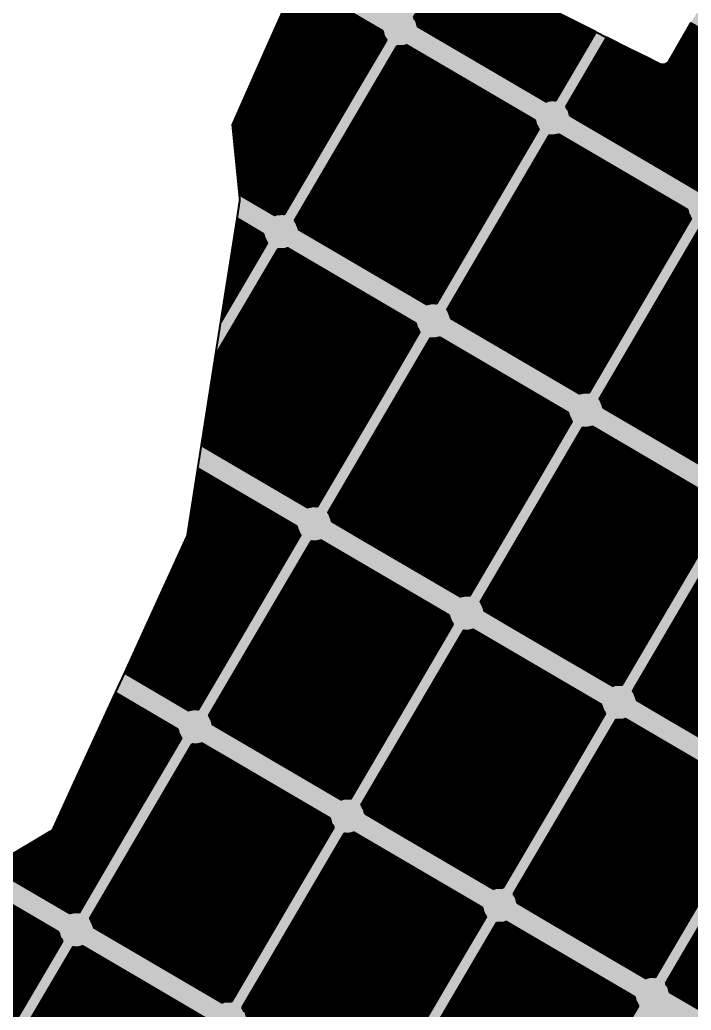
# Model space of a CAD drawing. Header units: metres. Extents: x 729569 to 733474, y 1423763 to 1426173.
# Drawn here: x 730246 to 730702, y 1425051 to 1425724 of the extents above; entities that cross this region are included whole.
import ezdxf

# ---------------------------------------------------------------- set-up
doc = ezdxf.new("R2010")
doc.units = ezdxf.units.M
for name, color, linetype in [('BOUNDARY', 7, 'Continuous'), ('GREEN_AREA', 7, 'Continuous'), ('PARCEL_BORDER', 7, 'Continuous'), ('PARCEL_L', 7, 'Continuous'), ('PARCEL_M', 7, 'Continuous')]:
    doc.layers.add(name, color=color, linetype=linetype)

msp = doc.modelspace()

# ---------------------------------------------------------------- hatches: boundary and pattern name
at = {"layer": 'BOUNDARY', "true_color": 0xdcdcdc}
h = msp.add_hatch(dxfattribs=at)
h.set_pattern_fill('SOLID')
h.paths.add_polyline_path([(731147.16, 1424721.86), (731256.16, 1424608.75), (731244.45, 1424320.13), (731216.28, 1423762.84), (731085.59, 1423834.2), (731085.45, 1423834.27), (731029.37, 1423862.74), (731029.22, 1423862.81), (730813.25, 1423963.61), (730747.11, 1423994.49), (730747.07, 1423994.51), (730733.5, 1424000.7), (730660.17, 1424039.15), (730617.42, 1424061.56), (730529.44, 1424109.24), (730310.18, 1424230.03), (730192.73, 1424303.57), (730172.54, 1424316.68), (730172.45, 1424316.74), (729875.07, 1424500.8), (729806.43, 1424543.45), (729687.49, 1424617.38), (729569.32, 1424690.82), (729612.42, 1424741.31), (729675.47, 1424785.2), (729675.56, 1424785.27), (729762.88, 1424849.07), (729816.98, 1424888.6), (729996.73, 1425019.9), (730119.82, 1425084.44), (730120.07, 1425084.58), (730266.65, 1425172.21), (730267.07, 1425172.49), (730267.45, 1425172.81), (730267.81, 1425173.17), (730268.12, 1425173.56), (730268.4, 1425173.98), (730268.63, 1425174.42), (730359.38, 1425372.62), (730359.55, 1425373.05), (730359.68, 1425373.49), (730359.77, 1425373.93), (730395.3, 1425601.1), (730395.35, 1425601.52), (730395.36, 1425601.94), (730395.34, 1425602.37), (730390.26, 1425652.75), (730458.22, 1425806.03), (730647.82, 1425710.72), (730656.83, 1425706.19), (730670.25, 1425699.44), (730680.5, 1425694.29), (730680.96, 1425694.09), (730681.44, 1425693.93), (730681.93, 1425693.82), (730682.43, 1425693.77), (730682.94, 1425693.76), (730683.44, 1425693.81), (730683.94, 1425693.9), (730684.42, 1425694.05), (730684.89, 1425694.24), (730685.33, 1425694.48), (730685.75, 1425694.77), (730686.14, 1425695.09), (730686.49, 1425695.45), (730686.81, 1425695.85), (730687.08, 1425696.27), (730728.18, 1425768.01), (730728.19, 1425768.02), (730769.13, 1425840.14), (730805.64, 1425904.46), (731213.98, 1425663.18), (731130.61, 1425526.56), (731130.37, 1425526.13), (731130.18, 1425525.67), (731130.04, 1425525.2), (731129.94, 1425524.72), (731129.89, 1425524.23), (731129.88, 1425523.74), (731129.93, 1425523.25), (731130.02, 1425522.76), (731130.16, 1425522.29), (731130.35, 1425521.83), (731130.58, 1425521.4), (731130.85, 1425520.99), (731131.17, 1425520.61), (731131.51, 1425520.26), (731131.9, 1425519.94), (731132.31, 1425519.67), (731180.61, 1425490.69), (731133.33, 1425350.71), (731133.22, 1425350.34), (731133.14, 1425349.98), (731105.49, 1425193.29), (731092.66, 1425120.94), (731092.59, 1425120.23), (731084.29, 1424870.04), (731084.29, 1424869.91), (731083.66, 1424789.99), (731083.68, 1424789.51), (731083.74, 1424789.03), (731083.86, 1424788.56), (731084.01, 1424788.11), (731084.21, 1424787.67), (731084.46, 1424787.25), (731084.74, 1424786.85), (731085.05, 1424786.49), (731147.16, 1424721.86), (731147.16, 1424721.86)])
at = {"layer": 'GREEN_AREA', "true_color": 0x96c896}
h = msp.add_hatch(dxfattribs=at)
h.set_pattern_fill('SOLID')
h.paths.add_polyline_path([(730516.14, 1425719.95), (730516.13, 1425720.09), (730515.89, 1425721.24), (730515.53, 1425722.37), (730515.07, 1425723.45), (730514.51, 1425724.48), (730513.84, 1425725.46), (730513.61, 1425725.73), (730537.36, 1425766.25), (730562.76, 1425753.48), (730536.2, 1425708.19), (730516.14, 1425719.95)])
h = msp.add_hatch(dxfattribs=at)
h.set_pattern_fill('SOLID')
h.paths.add_polyline_path([(730433.76, 1425750.87), (730492.41, 1425716.48), (730492.42, 1425716.34), (730492.66, 1425715.19), (730493.01, 1425714.06), (730493.48, 1425712.98), (730494.04, 1425711.95), (730494.7, 1425710.97), (730494.94, 1425710.7), (730472.14, 1425671.82), (730413.86, 1425705.99), (730433.76, 1425750.87)])
h = msp.add_hatch(dxfattribs=at)
h.set_pattern_fill('SOLID')
h.paths.add_polyline_path([(730656.83, 1425706.19), (730670.19, 1425699.47), (730639.72, 1425647.49), (730619.66, 1425659.25), (730619.64, 1425659.39), (730619.4, 1425660.55), (730619.05, 1425661.67), (730618.59, 1425662.75), (730618.02, 1425663.79), (730617.36, 1425664.76), (730617.13, 1425665.04), (730644.8, 1425712.24), (730647.82, 1425710.72), (730656.83, 1425706.19)])
h = msp.add_hatch(dxfattribs=at)
h.set_pattern_fill('SOLID')
h.paths.add_polyline_path([(730507.3, 1425706.6), (730508.42, 1425706.96), (730508.55, 1425707.01), (730595.92, 1425655.78), (730595.94, 1425655.64), (730596.18, 1425654.49), (730596.53, 1425653.37), (730596.99, 1425652.28), (730597.56, 1425651.25), (730598.22, 1425650.28), (730598.45, 1425650), (730575.66, 1425611.12), (730503.94, 1425653.17), (730455.27, 1425570.17), (730435.21, 1425581.93), (730435.2, 1425582.07), (730434.96, 1425583.22), (730434.6, 1425584.34), (730434.14, 1425585.43), (730433.58, 1425586.46), (730432.91, 1425587.43), (730432.68, 1425587.71), (730502.27, 1425706.4), (730502.63, 1425706.33), (730503.8, 1425706.22), (730504.98, 1425706.24), (730506.15, 1425706.36), (730507.3, 1425706.6)])
h = msp.add_hatch(dxfattribs=at)
h.set_pattern_fill('SOLID')
h.paths.add_polyline_path([(730610.82, 1425645.91), (730611.94, 1425646.26), (730612.07, 1425646.31), (730699.44, 1425595.09), (730699.46, 1425594.95), (730699.7, 1425593.79), (730700.05, 1425592.67), (730700.51, 1425591.59), (730701.08, 1425590.55), (730701.74, 1425589.58), (730701.97, 1425589.3), (730679.18, 1425550.43), (730607.46, 1425592.48), (730558.79, 1425509.47), (730538.73, 1425521.23), (730538.71, 1425521.37), (730538.47, 1425522.52), (730538.12, 1425523.65), (730537.66, 1425524.73), (730537.09, 1425525.76), (730536.43, 1425526.74), (730536.2, 1425527.01), (730605.79, 1425645.7), (730606.14, 1425645.63), (730607.32, 1425645.53), (730608.5, 1425645.54), (730609.67, 1425645.67), (730610.82, 1425645.91)])
h = msp.add_hatch(dxfattribs=at)
h.set_pattern_fill('SOLID')
h.paths.add_polyline_path([(730411.48, 1425578.46), (730411.49, 1425578.32), (730411.73, 1425577.16), (730412.08, 1425576.04), (730412.55, 1425574.96), (730413.11, 1425573.92), (730413.77, 1425572.95), (730414.01, 1425572.67), (730382.43, 1425518.82), (730393.42, 1425589.04), (730411.48, 1425578.46)])
h = msp.add_hatch(dxfattribs=at)
h.set_pattern_fill('SOLID')
h.paths.add_polyline_path([(730714.34, 1425585.21), (730715.46, 1425585.56), (730715.59, 1425585.62), (730802.96, 1425534.39), (730802.97, 1425534.25), (730803.21, 1425533.1), (730803.57, 1425531.97), (730804.03, 1425530.89), (730804.59, 1425529.86), (730805.26, 1425528.88), (730805.49, 1425528.6), (730782.7, 1425489.73), (730710.98, 1425531.78), (730662.3, 1425448.77), (730642.25, 1425460.53), (730642.23, 1425460.67), (730641.99, 1425461.83), (730641.64, 1425462.95), (730641.18, 1425464.03), (730640.61, 1425465.07), (730639.95, 1425466.04), (730639.71, 1425466.32), (730709.3, 1425585), (730709.66, 1425584.93), (730710.84, 1425584.83), (730712.01, 1425584.84), (730713.18, 1425584.97), (730714.34, 1425585.21)])
h = msp.add_hatch(dxfattribs=at)
h.set_pattern_fill('SOLID')
h.paths.add_polyline_path([(730421.34, 1425568.37), (730421.7, 1425568.31), (730422.87, 1425568.2), (730424.05, 1425568.21), (730425.22, 1425568.34), (730426.37, 1425568.58), (730427.5, 1425568.93), (730427.62, 1425568.99), (730514.99, 1425517.76), (730515.01, 1425517.62), (730515.25, 1425516.47), (730515.6, 1425515.34), (730516.06, 1425514.26), (730516.63, 1425513.23), (730517.29, 1425512.25), (730517.53, 1425511.97), (730494.73, 1425473.1), (730423.01, 1425515.15), (730374.34, 1425432.14), (730369.34, 1425435.08), (730378.85, 1425495.91), (730421.34, 1425568.37)])
h = msp.add_hatch(dxfattribs=at)
h.set_pattern_fill('SOLID')
h.paths.add_polyline_path([(730529.89, 1425507.88), (730531.01, 1425508.24), (730531.14, 1425508.29), (730618.51, 1425457.06), (730618.53, 1425456.92), (730618.77, 1425455.77), (730619.12, 1425454.65), (730619.58, 1425453.56), (730620.15, 1425452.53), (730620.81, 1425451.56), (730621.04, 1425451.28), (730598.25, 1425412.4), (730526.53, 1425454.45), (730477.86, 1425371.45), (730457.8, 1425383.21), (730457.78, 1425383.35), (730457.54, 1425384.5), (730457.19, 1425385.62), (730456.73, 1425386.71), (730456.16, 1425387.74), (730455.5, 1425388.71), (730455.27, 1425388.99), (730524.86, 1425507.68), (730525.22, 1425507.61), (730526.39, 1425507.5), (730527.57, 1425507.52), (730528.74, 1425507.64), (730529.89, 1425507.88)])
h = msp.add_hatch(dxfattribs=at)
h.set_pattern_fill('SOLID')
h.paths.add_polyline_path([(730633.41, 1425447.19), (730634.53, 1425447.54), (730634.66, 1425447.59), (730722.03, 1425396.36), (730722.04, 1425396.23), (730722.28, 1425395.07), (730722.64, 1425393.95), (730723.1, 1425392.87), (730723.66, 1425391.83), (730724.33, 1425390.86), (730724.56, 1425390.58), (730701.77, 1425351.7), (730630.05, 1425393.76), (730581.38, 1425310.75), (730561.32, 1425322.51), (730561.3, 1425322.65), (730561.06, 1425323.8), (730560.71, 1425324.93), (730560.25, 1425326.01), (730559.68, 1425327.04), (730559.02, 1425328.02), (730558.79, 1425328.29), (730628.38, 1425446.98), (730628.73, 1425446.91), (730629.91, 1425446.81), (730631.08, 1425446.82), (730632.25, 1425446.94), (730633.41, 1425447.19)])
h = msp.add_hatch(dxfattribs=at)
h.set_pattern_fill('SOLID')
h.paths.add_polyline_path([(730359.55, 1425373.05), (730359.68, 1425373.49), (730359.77, 1425373.93), (730366.84, 1425419.15), (730385.02, 1425408.49), (730350.85, 1425350.23), (730342.97, 1425336.79), (730359.38, 1425372.62), (730359.55, 1425373.05)])
h = msp.add_hatch(dxfattribs=at)
h.set_pattern_fill('SOLID')
h.paths.add_polyline_path([(730736.92, 1425386.49), (730738.05, 1425386.84), (730738.18, 1425386.9), (730825.55, 1425335.67), (730825.56, 1425335.53), (730825.8, 1425334.38), (730826.15, 1425333.25), (730826.62, 1425332.17), (730827.18, 1425331.14), (730827.84, 1425330.16), (730828.08, 1425329.88), (730805.28, 1425291.01), (730733.56, 1425333.06), (730684.89, 1425250.05), (730664.83, 1425261.81), (730664.82, 1425261.95), (730664.58, 1425263.1), (730664.23, 1425264.23), (730663.76, 1425265.31), (730663.2, 1425266.35), (730662.54, 1425267.32), (730662.3, 1425267.6), (730731.89, 1425386.28), (730732.25, 1425386.21), (730733.42, 1425386.11), (730734.6, 1425386.12), (730735.77, 1425386.25), (730736.92, 1425386.49)])
h = msp.add_hatch(dxfattribs=at)
h.set_pattern_fill('SOLID')
h.paths.add_polyline_path([(730448.96, 1425369.86), (730450.08, 1425370.21), (730450.21, 1425370.27), (730537.58, 1425319.04), (730537.6, 1425318.9), (730537.84, 1425317.75), (730538.19, 1425316.62), (730538.65, 1425315.54), (730539.22, 1425314.51), (730539.88, 1425313.53), (730540.11, 1425313.25), (730517.32, 1425274.38), (730445.6, 1425316.43), (730396.93, 1425233.42), (730376.87, 1425245.18), (730376.85, 1425245.32), (730376.61, 1425246.48), (730376.26, 1425247.6), (730375.8, 1425248.68), (730375.24, 1425249.72), (730374.57, 1425250.69), (730374.34, 1425250.97), (730443.93, 1425369.65), (730444.29, 1425369.58), (730445.46, 1425369.48), (730446.64, 1425369.49), (730447.81, 1425369.62), (730448.96, 1425369.86)])
h = msp.add_hatch(dxfattribs=at)
h.set_pattern_fill('SOLID')
h.paths.add_polyline_path([(730552.48, 1425309.16), (730553.6, 1425309.52), (730553.73, 1425309.57), (730641.1, 1425258.34), (730641.11, 1425258.2), (730641.36, 1425257.05), (730641.71, 1425255.93), (730642.17, 1425254.84), (730642.73, 1425253.81), (730643.4, 1425252.84), (730643.63, 1425252.56), (730620.84, 1425213.68), (730549.12, 1425255.73), (730500.45, 1425172.73), (730480.39, 1425184.49), (730480.37, 1425184.63), (730480.13, 1425185.78), (730479.78, 1425186.9), (730479.32, 1425187.99), (730478.75, 1425189.02), (730478.09, 1425189.99), (730477.86, 1425190.27), (730547.45, 1425308.96), (730547.8, 1425308.89), (730548.98, 1425308.78), (730550.15, 1425308.79), (730551.32, 1425308.92), (730552.48, 1425309.16)])
h = msp.add_hatch(dxfattribs=at)
h.set_pattern_fill('SOLID')
h.paths.add_polyline_path([(730655.99, 1425248.47), (730657.12, 1425248.82), (730657.25, 1425248.87), (730744.62, 1425197.64), (730744.63, 1425197.5), (730744.87, 1425196.35), (730745.23, 1425195.23), (730745.69, 1425194.14), (730746.25, 1425193.11), (730746.92, 1425192.14), (730747.15, 1425191.86), (730724.35, 1425152.98), (730652.63, 1425195.04), (730603.96, 1425112.03), (730583.9, 1425123.79), (730583.89, 1425123.93), (730583.65, 1425125.08), (730583.3, 1425126.21), (730582.84, 1425127.29), (730582.27, 1425128.32), (730581.61, 1425129.29), (730581.37, 1425129.57), (730650.96, 1425248.26), (730651.32, 1425248.19), (730652.49, 1425248.09), (730653.67, 1425248.1), (730654.84, 1425248.22), (730655.99, 1425248.47)])
h = msp.add_hatch(dxfattribs=at)
h.set_pattern_fill('SOLID')
h.paths.add_polyline_path([(730295.94, 1425107.16), (730295.93, 1425107.3), (730295.68, 1425108.45), (730295.33, 1425109.58), (730294.87, 1425110.66), (730294.31, 1425111.69), (730293.64, 1425112.67), (730293.41, 1425112.94), (730363, 1425231.63), (730363.36, 1425231.56), (730364.53, 1425231.46), (730365.71, 1425231.47), (730366.88, 1425231.6), (730368.03, 1425231.84), (730369.15, 1425232.19), (730369.28, 1425232.24), (730456.65, 1425181.02), (730456.67, 1425180.88), (730456.91, 1425179.72), (730457.26, 1425178.6), (730457.72, 1425177.52), (730458.29, 1425176.48), (730458.95, 1425175.51), (730459.18, 1425175.23), (730436.39, 1425136.36), (730364.67, 1425178.41), (730316, 1425095.4), (730295.94, 1425107.16)])
h = msp.add_hatch(dxfattribs=at)
h.set_pattern_fill('SOLID')
h.paths.add_polyline_path([(730759.51, 1425187.77), (730760.64, 1425188.12), (730760.76, 1425188.18), (730848.13, 1425136.95), (730848.15, 1425136.81), (730848.39, 1425135.65), (730848.74, 1425134.53), (730849.2, 1425133.45), (730849.77, 1425132.41), (730850.43, 1425131.44), (730850.67, 1425131.16), (730827.87, 1425092.29), (730756.15, 1425134.34), (730707.48, 1425051.33), (730687.42, 1425063.09), (730687.41, 1425063.23), (730687.17, 1425064.38), (730686.81, 1425065.51), (730686.35, 1425066.59), (730685.79, 1425067.62), (730685.12, 1425068.6), (730684.89, 1425068.88), (730754.48, 1425187.56), (730754.84, 1425187.49), (730756.01, 1425187.39), (730757.19, 1425187.4), (730758.36, 1425187.53), (730759.51, 1425187.77)])
h = msp.add_hatch(dxfattribs=at)
h.set_pattern_fill('SOLID')
h.paths.add_polyline_path([(730468.05, 1425170.76), (730469.22, 1425170.77), (730470.39, 1425170.9), (730471.55, 1425171.14), (730472.67, 1425171.49), (730472.8, 1425171.55), (730560.17, 1425120.32), (730560.18, 1425120.18), (730560.43, 1425119.03), (730560.78, 1425117.9), (730561.24, 1425116.82), (730561.8, 1425115.79), (730562.47, 1425114.81), (730562.7, 1425114.53), (730539.91, 1425075.66), (730468.19, 1425117.71), (730419.52, 1425034.7), (730399.46, 1425046.46), (730399.44, 1425046.6), (730399.2, 1425047.76), (730398.85, 1425048.88), (730398.39, 1425049.96), (730397.82, 1425051), (730397.16, 1425051.97), (730396.93, 1425052.25), (730466.52, 1425170.93), (730466.87, 1425170.86), (730468.05, 1425170.76)])
h = msp.add_hatch(dxfattribs=at)
h.set_pattern_fill('SOLID')
h.paths.add_polyline_path([(730571.56, 1425110.06), (730572.74, 1425110.07), (730573.91, 1425110.2), (730575.07, 1425110.44), (730576.19, 1425110.79), (730576.32, 1425110.85), (730663.69, 1425059.62), (730663.7, 1425059.48), (730663.94, 1425058.33), (730664.3, 1425057.21), (730664.76, 1425056.12), (730665.32, 1425055.09), (730665.99, 1425054.12), (730666.22, 1425053.84), (730643.42, 1425014.96), (730571.71, 1425057.01), (730523.03, 1424974.01), (730502.98, 1424985.77), (730502.96, 1424985.91), (730502.72, 1424987.06), (730502.37, 1424988.18), (730501.91, 1424989.27), (730501.34, 1424990.3), (730500.68, 1424991.27), (730500.44, 1424991.55), (730570.03, 1425110.23), (730570.39, 1425110.17), (730571.56, 1425110.06)])
at = {"layer": 'PARCEL_L', "true_color": 0xffffc8}
h = msp.add_hatch(dxfattribs=at)
h.set_pattern_fill('SOLID')
h.paths.add_polyline_path([(730562.76, 1425753.48), (730637.19, 1425716.06), (730609.79, 1425669.34), (730609.44, 1425669.4), (730608.26, 1425669.51), (730607.09, 1425669.5), (730605.92, 1425669.37), (730604.76, 1425669.13), (730603.64, 1425668.78), (730603.51, 1425668.72), (730536.2, 1425708.19), (730562.76, 1425753.48)])
h = msp.add_hatch(dxfattribs=at)
h.set_pattern_fill('SOLID')
h.paths.add_polyline_path([(730760.11, 1425688.45), (730713.31, 1425608.64), (730712.95, 1425608.71), (730711.78, 1425608.81), (730710.6, 1425608.8), (730709.43, 1425608.67), (730708.28, 1425608.43), (730707.16, 1425608.08), (730707.03, 1425608.02), (730639.72, 1425647.49), (730670.19, 1425699.47), (730670.25, 1425699.44), (730680.5, 1425694.29), (730680.96, 1425694.09), (730681.44, 1425693.93), (730681.93, 1425693.82), (730682.43, 1425693.77), (730682.94, 1425693.76), (730683.44, 1425693.81), (730683.94, 1425693.9), (730684.42, 1425694.05), (730684.89, 1425694.24), (730685.33, 1425694.48), (730685.75, 1425694.77), (730686.14, 1425695.09), (730686.49, 1425695.45), (730686.81, 1425695.85), (730687.08, 1425696.27), (730702.09, 1425722.47), (730760.11, 1425688.45)])
h = msp.add_hatch(dxfattribs=at)
h.set_pattern_fill('SOLID')
h.paths.add_polyline_path([(730472.14, 1425671.82), (730425.35, 1425592.01), (730424.99, 1425592.08), (730423.82, 1425592.18), (730422.64, 1425592.17), (730421.47, 1425592.04), (730420.32, 1425591.8), (730419.19, 1425591.45), (730419.06, 1425591.4), (730395.02, 1425605.49), (730390.26, 1425652.75), (730413.86, 1425705.99), (730472.14, 1425671.82)])
h = msp.add_hatch(dxfattribs=at)
h.set_pattern_fill('SOLID')
h.paths.add_polyline_path([(730503.94, 1425653.17), (730575.66, 1425611.12), (730528.86, 1425531.31), (730528.51, 1425531.38), (730527.33, 1425531.49), (730526.16, 1425531.47), (730524.99, 1425531.35), (730523.83, 1425531.11), (730522.71, 1425530.75), (730522.58, 1425530.7), (730455.27, 1425570.17), (730503.94, 1425653.17)])
h = msp.add_hatch(dxfattribs=at)
h.set_pattern_fill('SOLID')
h.paths.add_polyline_path([(730607.46, 1425592.48), (730679.18, 1425550.43), (730632.38, 1425470.62), (730632.03, 1425470.68), (730630.85, 1425470.79), (730629.67, 1425470.78), (730628.5, 1425470.65), (730627.35, 1425470.41), (730626.23, 1425470.06), (730626.1, 1425470), (730558.79, 1425509.47), (730607.46, 1425592.48)])
h = msp.add_hatch(dxfattribs=at)
h.set_pattern_fill('SOLID')
h.paths.add_polyline_path([(730710.98, 1425531.78), (730782.7, 1425489.73), (730735.9, 1425409.92), (730735.54, 1425409.99), (730734.37, 1425410.09), (730733.19, 1425410.08), (730732.02, 1425409.95), (730730.87, 1425409.71), (730729.74, 1425409.36), (730729.62, 1425409.3), (730662.3, 1425448.77), (730710.98, 1425531.78)])
h = msp.add_hatch(dxfattribs=at)
h.set_pattern_fill('SOLID')
h.paths.add_polyline_path([(730423.01, 1425515.15), (730494.73, 1425473.1), (730447.94, 1425393.29), (730447.58, 1425393.36), (730446.41, 1425393.46), (730445.23, 1425393.45), (730444.06, 1425393.32), (730442.9, 1425393.08), (730441.78, 1425392.73), (730441.65, 1425392.68), (730374.34, 1425432.14), (730423.01, 1425515.15)])
h = msp.add_hatch(dxfattribs=at)
h.set_pattern_fill('SOLID')
h.paths.add_polyline_path([(730526.53, 1425454.45), (730598.25, 1425412.4), (730551.45, 1425332.59), (730551.1, 1425332.66), (730549.92, 1425332.76), (730548.74, 1425332.75), (730547.57, 1425332.63), (730546.42, 1425332.39), (730545.3, 1425332.03), (730545.17, 1425331.98), (730477.86, 1425371.45), (730526.53, 1425454.45)])
h = msp.add_hatch(dxfattribs=at)
h.set_pattern_fill('SOLID')
h.paths.add_polyline_path([(730630.05, 1425393.76), (730701.77, 1425351.7), (730654.97, 1425271.9), (730654.61, 1425271.96), (730653.44, 1425272.07), (730652.26, 1425272.06), (730651.09, 1425271.93), (730649.94, 1425271.69), (730648.82, 1425271.34), (730648.69, 1425271.28), (730581.38, 1425310.75), (730630.05, 1425393.76)])
h = msp.add_hatch(dxfattribs=at)
h.set_pattern_fill('SOLID')
h.paths.add_polyline_path([(730733.56, 1425333.06), (730805.28, 1425291.01), (730758.49, 1425211.2), (730758.13, 1425211.27), (730756.96, 1425211.37), (730755.78, 1425211.36), (730754.61, 1425211.23), (730753.46, 1425210.99), (730752.33, 1425210.64), (730752.2, 1425210.58), (730684.89, 1425250.05), (730733.56, 1425333.06)])
h = msp.add_hatch(dxfattribs=at)
h.set_pattern_fill('SOLID')
h.paths.add_polyline_path([(730445.6, 1425316.43), (730517.32, 1425274.38), (730470.52, 1425194.57), (730470.17, 1425194.64), (730468.99, 1425194.74), (730467.82, 1425194.73), (730466.64, 1425194.6), (730465.49, 1425194.36), (730464.37, 1425194.01), (730464.24, 1425193.95), (730396.93, 1425233.42), (730445.6, 1425316.43)])
h = msp.add_hatch(dxfattribs=at)
h.set_pattern_fill('SOLID')
h.paths.add_polyline_path([(730549.12, 1425255.73), (730620.84, 1425213.68), (730574.04, 1425133.87), (730573.68, 1425133.94), (730572.51, 1425134.04), (730571.33, 1425134.03), (730570.16, 1425133.91), (730569.01, 1425133.67), (730567.89, 1425133.31), (730567.76, 1425133.26), (730500.45, 1425172.73), (730549.12, 1425255.73)])
h = msp.add_hatch(dxfattribs=at)
h.set_pattern_fill('SOLID')
h.paths.add_polyline_path([(730652.63, 1425195.04), (730724.35, 1425152.98), (730677.56, 1425073.18), (730677.2, 1425073.24), (730676.03, 1425073.35), (730674.85, 1425073.34), (730673.68, 1425073.21), (730672.53, 1425072.97), (730671.4, 1425072.62), (730671.27, 1425072.56), (730603.96, 1425112.03), (730652.63, 1425195.04)])
h = msp.add_hatch(dxfattribs=at)
h.set_pattern_fill('SOLID')
h.paths.add_polyline_path([(730364.67, 1425178.41), (730436.39, 1425136.36), (730389.59, 1425056.55), (730389.24, 1425056.61), (730388.06, 1425056.72), (730386.89, 1425056.71), (730385.72, 1425056.58), (730384.56, 1425056.34), (730383.44, 1425055.99), (730383.31, 1425055.93), (730316, 1425095.4), (730364.67, 1425178.41)])
h = msp.add_hatch(dxfattribs=at)
h.set_pattern_fill('SOLID')
h.paths.add_polyline_path([(730468.19, 1425117.71), (730539.91, 1425075.66), (730493.11, 1424995.85), (730492.75, 1424995.92), (730491.58, 1424996.02), (730490.4, 1424996.01), (730489.23, 1424995.88), (730488.08, 1424995.64), (730486.96, 1424995.29), (730486.83, 1424995.23), (730419.52, 1425034.7), (730468.19, 1425117.71)])
h = msp.add_hatch(dxfattribs=at)
h.set_pattern_fill('SOLID')
h.paths.add_polyline_path([(730571.71, 1425057.01), (730643.42, 1425014.96), (730596.63, 1424935.15), (730596.27, 1424935.22), (730595.1, 1424935.32), (730593.92, 1424935.31), (730592.75, 1424935.19), (730591.6, 1424934.95), (730590.47, 1424934.59), (730590.34, 1424934.54), (730523.03, 1424974.01), (730571.71, 1425057.01)])
at = {"layer": 'PARCEL_M', "true_color": 0xc8dcff}
h = msp.add_hatch(dxfattribs=at)
h.set_pattern_fill('SOLID')
h.paths.add_polyline_path([(730350.85, 1425350.23), (730385.02, 1425408.49), (730434.06, 1425379.74), (730434.08, 1425379.6), (730434.32, 1425378.44), (730434.67, 1425377.32), (730435.13, 1425376.24), (730435.7, 1425375.2), (730436.36, 1425374.23), (730436.6, 1425373.95), (730404.31, 1425318.89), (730350.85, 1425350.23)])
h = msp.add_hatch(dxfattribs=at)
h.set_pattern_fill('SOLID')
h.paths.add_polyline_path([(730350.85, 1425350.23), (730404.31, 1425318.89), (730367.01, 1425255.27), (730366.65, 1425255.33), (730365.48, 1425255.44), (730364.3, 1425255.43), (730363.13, 1425255.3), (730361.97, 1425255.06), (730360.85, 1425254.71), (730360.72, 1425254.65), (730317.08, 1425280.24), (730342.97, 1425336.79), (730350.85, 1425350.23)])
h = msp.add_hatch(dxfattribs=at)
h.set_pattern_fill('SOLID')
h.paths.add_polyline_path([(730282.54, 1425204.81), (730310.8, 1425266.53), (730353.13, 1425241.71), (730353.15, 1425241.57), (730353.39, 1425240.42), (730353.74, 1425239.3), (730354.2, 1425238.21), (730354.77, 1425237.18), (730355.43, 1425236.21), (730355.67, 1425235.93), (730323.38, 1425180.86), (730282.54, 1425204.81)])
h = msp.add_hatch(dxfattribs=at)
h.set_pattern_fill('SOLID')
h.paths.add_polyline_path([(730323.38, 1425180.86), (730286.08, 1425117.24), (730285.72, 1425117.31), (730284.55, 1425117.42), (730283.37, 1425117.4), (730282.2, 1425117.28), (730281.05, 1425117.04), (730279.92, 1425116.68), (730279.79, 1425116.63), (730230.74, 1425145.39), (730235.58, 1425153.64), (730266.65, 1425172.21), (730267.07, 1425172.49), (730267.45, 1425172.81), (730267.81, 1425173.17), (730268.12, 1425173.56), (730268.4, 1425173.98), (730268.63, 1425174.42), (730282.54, 1425204.81), (730323.38, 1425180.86)])
h = msp.add_hatch(dxfattribs=at)
h.set_pattern_fill('SOLID')
h.paths.add_polyline_path([(730188.99, 1425074.19), (730223.16, 1425132.45), (730272.21, 1425103.69), (730272.22, 1425103.55), (730272.46, 1425102.4), (730272.81, 1425101.27), (730273.28, 1425100.19), (730273.84, 1425099.16), (730274.5, 1425098.18), (730274.74, 1425097.9), (730242.45, 1425042.84), (730188.99, 1425074.19)])
h = msp.add_hatch(dxfattribs=at)
h.set_pattern_fill('SOLID')
h.paths.add_polyline_path([(730292.51, 1425013.49), (730249.78, 1425038.54), (730282.07, 1425093.61), (730282.43, 1425093.54), (730283.6, 1425093.43), (730284.78, 1425093.45), (730285.95, 1425093.57), (730287.1, 1425093.81), (730288.22, 1425094.17), (730288.35, 1425094.22), (730326.67, 1425071.75), (730292.51, 1425013.49)])
h = msp.add_hatch(dxfattribs=at)
h.set_pattern_fill('SOLID')
h.paths.add_polyline_path([(730292.51, 1425013.49), (730326.67, 1425071.75), (730375.72, 1425042.99), (730375.74, 1425042.85), (730375.98, 1425041.7), (730376.33, 1425040.58), (730376.79, 1425039.49), (730377.36, 1425038.46), (730378.02, 1425037.49), (730378.25, 1425037.21), (730345.97, 1424982.14), (730292.51, 1425013.49)])

# ---------------------------------------------------------------- linework, layer by layer
at = {"layer": 'PARCEL_BORDER', "lineweight": 50, "true_color": 0x326432}
for points in [[(730516.14, 1425719.95), (730516.13, 1425720.09), (730515.89, 1425721.24), (730515.53, 1425722.37), (730515.07, 1425723.45), (730514.51, 1425724.48), (730513.84, 1425725.46), (730513.61, 1425725.73), (730537.36, 1425766.25), (730562.76, 1425753.48), (730536.2, 1425708.19), (730516.14, 1425719.95)], [(730433.76, 1425750.87), (730492.41, 1425716.48), (730492.42, 1425716.34), (730492.66, 1425715.19), (730493.01, 1425714.06), (730493.48, 1425712.98), (730494.04, 1425711.95), (730494.7, 1425710.97), (730494.94, 1425710.7), (730472.14, 1425671.82), (730413.86, 1425705.99), (730433.76, 1425750.87)], [(730656.83, 1425706.19), (730670.19, 1425699.47), (730639.72, 1425647.49), (730619.66, 1425659.25), (730619.64, 1425659.39), (730619.4, 1425660.55), (730619.05, 1425661.67), (730618.59, 1425662.75), (730618.02, 1425663.79), (730617.36, 1425664.76), (730617.13, 1425665.04), (730644.8, 1425712.24), (730647.82, 1425710.72), (730656.83, 1425706.19)], [(730507.3, 1425706.6), (730508.42, 1425706.96), (730508.55, 1425707.01), (730595.92, 1425655.78), (730595.94, 1425655.64), (730596.18, 1425654.49), (730596.53, 1425653.37), (730596.99, 1425652.28), (730597.56, 1425651.25), (730598.22, 1425650.28), (730598.45, 1425650), (730575.66, 1425611.12), (730503.94, 1425653.17), (730455.27, 1425570.17), (730435.21, 1425581.93), (730435.2, 1425582.07), (730434.96, 1425583.22), (730434.6, 1425584.34), (730434.14, 1425585.43), (730433.58, 1425586.46), (730432.91, 1425587.43), (730432.68, 1425587.71), (730502.27, 1425706.4), (730502.63, 1425706.33), (730503.8, 1425706.22), (730504.98, 1425706.24), (730506.15, 1425706.36), (730507.3, 1425706.6)], [(730610.82, 1425645.91), (730611.94, 1425646.26), (730612.07, 1425646.31), (730699.44, 1425595.09), (730699.46, 1425594.95), (730699.7, 1425593.79), (730700.05, 1425592.67), (730700.51, 1425591.59), (730701.08, 1425590.55), (730701.74, 1425589.58), (730701.97, 1425589.3), (730679.18, 1425550.43), (730607.46, 1425592.48), (730558.79, 1425509.47), (730538.73, 1425521.23), (730538.71, 1425521.37), (730538.47, 1425522.52), (730538.12, 1425523.65), (730537.66, 1425524.73), (730537.09, 1425525.76), (730536.43, 1425526.74), (730536.2, 1425527.01), (730605.79, 1425645.7), (730606.14, 1425645.63), (730607.32, 1425645.53), (730608.5, 1425645.54), (730609.67, 1425645.67), (730610.82, 1425645.91)], [(730411.48, 1425578.46), (730411.49, 1425578.32), (730411.73, 1425577.16), (730412.08, 1425576.04), (730412.55, 1425574.96), (730413.11, 1425573.92), (730413.77, 1425572.95), (730414.01, 1425572.67), (730382.43, 1425518.82), (730393.42, 1425589.04), (730411.48, 1425578.46)], [(730421.34, 1425568.37), (730421.7, 1425568.31), (730422.87, 1425568.2), (730424.05, 1425568.21), (730425.22, 1425568.34), (730426.37, 1425568.58), (730427.5, 1425568.93), (730427.62, 1425568.99), (730514.99, 1425517.76), (730515.01, 1425517.62), (730515.25, 1425516.47), (730515.6, 1425515.34), (730516.06, 1425514.26), (730516.63, 1425513.23), (730517.29, 1425512.25), (730517.53, 1425511.97), (730494.73, 1425473.1), (730423.01, 1425515.15), (730374.34, 1425432.14), (730369.34, 1425435.08), (730378.85, 1425495.91), (730421.34, 1425568.37)], [(730529.89, 1425507.88), (730531.01, 1425508.24), (730531.14, 1425508.29), (730618.51, 1425457.06), (730618.53, 1425456.92), (730618.77, 1425455.77), (730619.12, 1425454.65), (730619.58, 1425453.56), (730620.15, 1425452.53), (730620.81, 1425451.56), (730621.04, 1425451.28), (730598.25, 1425412.4), (730526.53, 1425454.45), (730477.86, 1425371.45), (730457.8, 1425383.21), (730457.78, 1425383.35), (730457.54, 1425384.5), (730457.19, 1425385.62), (730456.73, 1425386.71), (730456.16, 1425387.74), (730455.5, 1425388.71), (730455.27, 1425388.99), (730524.86, 1425507.68), (730525.22, 1425507.61), (730526.39, 1425507.5), (730527.57, 1425507.52), (730528.74, 1425507.64), (730529.89, 1425507.88)], [(730359.55, 1425373.05), (730359.68, 1425373.49), (730359.77, 1425373.93), (730366.84, 1425419.15), (730385.02, 1425408.49), (730350.85, 1425350.23), (730342.97, 1425336.79), (730359.38, 1425372.62), (730359.55, 1425373.05)], [(730448.96, 1425369.86), (730450.08, 1425370.21), (730450.21, 1425370.27), (730537.58, 1425319.04), (730537.6, 1425318.9), (730537.84, 1425317.75), (730538.19, 1425316.62), (730538.65, 1425315.54), (730539.22, 1425314.51), (730539.88, 1425313.53), (730540.11, 1425313.25), (730517.32, 1425274.38), (730445.6, 1425316.43), (730396.93, 1425233.42), (730376.87, 1425245.18), (730376.85, 1425245.32), (730376.61, 1425246.48), (730376.26, 1425247.6), (730375.8, 1425248.68), (730375.24, 1425249.72), (730374.57, 1425250.69), (730374.34, 1425250.97), (730443.93, 1425369.65), (730444.29, 1425369.58), (730445.46, 1425369.48), (730446.64, 1425369.49), (730447.81, 1425369.62), (730448.96, 1425369.86)], [(730552.48, 1425309.16), (730553.6, 1425309.52), (730553.73, 1425309.57), (730641.1, 1425258.34), (730641.11, 1425258.2), (730641.36, 1425257.05), (730641.71, 1425255.93), (730642.17, 1425254.84), (730642.73, 1425253.81), (730643.4, 1425252.84), (730643.63, 1425252.56), (730620.84, 1425213.68), (730549.12, 1425255.73), (730500.45, 1425172.73), (730480.39, 1425184.49), (730480.37, 1425184.63), (730480.13, 1425185.78), (730479.78, 1425186.9), (730479.32, 1425187.99), (730478.75, 1425189.02), (730478.09, 1425189.99), (730477.86, 1425190.27), (730547.45, 1425308.96), (730547.8, 1425308.89), (730548.98, 1425308.78), (730550.15, 1425308.79), (730551.32, 1425308.92), (730552.48, 1425309.16)], [(730295.94, 1425107.16), (730295.93, 1425107.3), (730295.68, 1425108.45), (730295.33, 1425109.58), (730294.87, 1425110.66), (730294.31, 1425111.69), (730293.64, 1425112.67), (730293.41, 1425112.94), (730363, 1425231.63), (730363.36, 1425231.56), (730364.53, 1425231.46), (730365.71, 1425231.47), (730366.88, 1425231.6), (730368.03, 1425231.84), (730369.15, 1425232.19), (730369.28, 1425232.24), (730456.65, 1425181.02), (730456.67, 1425180.88), (730456.91, 1425179.72), (730457.26, 1425178.6), (730457.72, 1425177.52), (730458.29, 1425176.48), (730458.95, 1425175.51), (730459.18, 1425175.23), (730436.39, 1425136.36), (730364.67, 1425178.41), (730316, 1425095.4), (730295.94, 1425107.16)]]:
    msp.add_lwpolyline(points, close=True, dxfattribs=at)
at = {"layer": 'PARCEL_BORDER', "lineweight": 50, "true_color": 0x323232}
for points in [[(730562.76, 1425753.48), (730637.19, 1425716.06), (730609.79, 1425669.34), (730609.44, 1425669.4), (730608.26, 1425669.51), (730607.09, 1425669.5), (730605.92, 1425669.37), (730604.76, 1425669.13), (730603.64, 1425668.78), (730603.51, 1425668.72), (730536.2, 1425708.19), (730562.76, 1425753.48)], [(730472.14, 1425671.82), (730425.35, 1425592.01), (730424.99, 1425592.08), (730423.82, 1425592.18), (730422.64, 1425592.17), (730421.47, 1425592.04), (730420.32, 1425591.8), (730419.19, 1425591.45), (730419.06, 1425591.4), (730395.02, 1425605.49), (730390.26, 1425652.75), (730413.86, 1425705.99), (730472.14, 1425671.82)], [(730503.94, 1425653.17), (730575.66, 1425611.12), (730528.86, 1425531.31), (730528.51, 1425531.38), (730527.33, 1425531.49), (730526.16, 1425531.47), (730524.99, 1425531.35), (730523.83, 1425531.11), (730522.71, 1425530.75), (730522.58, 1425530.7), (730455.27, 1425570.17), (730503.94, 1425653.17)], [(730607.46, 1425592.48), (730679.18, 1425550.43), (730632.38, 1425470.62), (730632.03, 1425470.68), (730630.85, 1425470.79), (730629.67, 1425470.78), (730628.5, 1425470.65), (730627.35, 1425470.41), (730626.23, 1425470.06), (730626.1, 1425470), (730558.79, 1425509.47), (730607.46, 1425592.48)], [(730710.98, 1425531.78), (730782.7, 1425489.73), (730735.9, 1425409.92), (730735.54, 1425409.99), (730734.37, 1425410.09), (730733.19, 1425410.08), (730732.02, 1425409.95), (730730.87, 1425409.71), (730729.74, 1425409.36), (730729.62, 1425409.3), (730662.3, 1425448.77), (730710.98, 1425531.78)], [(730423.01, 1425515.15), (730494.73, 1425473.1), (730447.94, 1425393.29), (730447.58, 1425393.36), (730446.41, 1425393.46), (730445.23, 1425393.45), (730444.06, 1425393.32), (730442.9, 1425393.08), (730441.78, 1425392.73), (730441.65, 1425392.68), (730374.34, 1425432.14), (730423.01, 1425515.15)], [(730526.53, 1425454.45), (730598.25, 1425412.4), (730551.45, 1425332.59), (730551.1, 1425332.66), (730549.92, 1425332.76), (730548.74, 1425332.75), (730547.57, 1425332.63), (730546.42, 1425332.39), (730545.3, 1425332.03), (730545.17, 1425331.98), (730477.86, 1425371.45), (730526.53, 1425454.45)], [(730350.85, 1425350.23), (730385.02, 1425408.49), (730434.06, 1425379.74), (730434.08, 1425379.6), (730434.32, 1425378.44), (730434.67, 1425377.32), (730435.13, 1425376.24), (730435.7, 1425375.2), (730436.36, 1425374.23), (730436.6, 1425373.95), (730404.31, 1425318.89), (730350.85, 1425350.23)], [(730630.05, 1425393.76), (730701.77, 1425351.7), (730654.97, 1425271.9), (730654.61, 1425271.96), (730653.44, 1425272.07), (730652.26, 1425272.06), (730651.09, 1425271.93), (730649.94, 1425271.69), (730648.82, 1425271.34), (730648.69, 1425271.28), (730581.38, 1425310.75), (730630.05, 1425393.76)], [(730350.85, 1425350.23), (730404.31, 1425318.89), (730367.01, 1425255.27), (730366.65, 1425255.33), (730365.48, 1425255.44), (730364.3, 1425255.43), (730363.13, 1425255.3), (730361.97, 1425255.06), (730360.85, 1425254.71), (730360.72, 1425254.65), (730317.08, 1425280.24), (730342.97, 1425336.79), (730350.85, 1425350.23)], [(730733.56, 1425333.06), (730805.28, 1425291.01), (730758.49, 1425211.2), (730758.13, 1425211.27), (730756.96, 1425211.37), (730755.78, 1425211.36), (730754.61, 1425211.23), (730753.46, 1425210.99), (730752.33, 1425210.64), (730752.2, 1425210.58), (730684.89, 1425250.05), (730733.56, 1425333.06)], [(730445.6, 1425316.43), (730517.32, 1425274.38), (730470.52, 1425194.57), (730470.17, 1425194.64), (730468.99, 1425194.74), (730467.82, 1425194.73), (730466.64, 1425194.6), (730465.49, 1425194.36), (730464.37, 1425194.01), (730464.24, 1425193.95), (730396.93, 1425233.42), (730445.6, 1425316.43)], [(730282.54, 1425204.81), (730310.8, 1425266.53), (730353.13, 1425241.71), (730353.15, 1425241.57), (730353.39, 1425240.42), (730353.74, 1425239.3), (730354.2, 1425238.21), (730354.77, 1425237.18), (730355.43, 1425236.21), (730355.67, 1425235.93), (730323.38, 1425180.86), (730282.54, 1425204.81)], [(730549.12, 1425255.73), (730620.84, 1425213.68), (730574.04, 1425133.87), (730573.68, 1425133.94), (730572.51, 1425134.04), (730571.33, 1425134.03), (730570.16, 1425133.91), (730569.01, 1425133.67), (730567.89, 1425133.31), (730567.76, 1425133.26), (730500.45, 1425172.73), (730549.12, 1425255.73)], [(730323.38, 1425180.86), (730286.08, 1425117.24), (730285.72, 1425117.31), (730284.55, 1425117.42), (730283.37, 1425117.4), (730282.2, 1425117.28), (730281.05, 1425117.04), (730279.92, 1425116.68), (730279.79, 1425116.63), (730230.74, 1425145.39), (730235.58, 1425153.64), (730266.65, 1425172.21), (730267.07, 1425172.49), (730267.45, 1425172.81), (730267.81, 1425173.17), (730268.12, 1425173.56), (730268.4, 1425173.98), (730268.63, 1425174.42), (730282.54, 1425204.81), (730323.38, 1425180.86)], [(730652.63, 1425195.04), (730724.35, 1425152.98), (730677.56, 1425073.18), (730677.2, 1425073.24), (730676.03, 1425073.35), (730674.85, 1425073.34), (730673.68, 1425073.21), (730672.53, 1425072.97), (730671.4, 1425072.62), (730671.27, 1425072.56), (730603.96, 1425112.03), (730652.63, 1425195.04)], [(730364.67, 1425178.41), (730436.39, 1425136.36), (730389.59, 1425056.55), (730389.24, 1425056.61), (730388.06, 1425056.72), (730386.89, 1425056.71), (730385.72, 1425056.58), (730384.56, 1425056.34), (730383.44, 1425055.99), (730383.31, 1425055.93), (730316, 1425095.4), (730364.67, 1425178.41)], [(730188.99, 1425074.19), (730223.16, 1425132.45), (730272.21, 1425103.69), (730272.22, 1425103.55), (730272.46, 1425102.4), (730272.81, 1425101.27), (730273.28, 1425100.19), (730273.84, 1425099.16), (730274.5, 1425098.18), (730274.74, 1425097.9), (730242.45, 1425042.84), (730188.99, 1425074.19)], [(730468.19, 1425117.71), (730539.91, 1425075.66), (730493.11, 1424995.85), (730492.75, 1424995.92), (730491.58, 1424996.02), (730490.4, 1424996.01), (730489.23, 1424995.88), (730488.08, 1424995.64), (730486.96, 1424995.29), (730486.83, 1424995.23), (730419.52, 1425034.7), (730468.19, 1425117.71)], [(730292.51, 1425013.49), (730249.78, 1425038.54), (730282.07, 1425093.61), (730282.43, 1425093.54), (730283.6, 1425093.43), (730284.78, 1425093.45), (730285.95, 1425093.57), (730287.1, 1425093.81), (730288.22, 1425094.17), (730288.35, 1425094.22), (730326.67, 1425071.75), (730292.51, 1425013.49)], [(730292.51, 1425013.49), (730326.67, 1425071.75), (730375.72, 1425042.99), (730375.74, 1425042.85), (730375.98, 1425041.7), (730376.33, 1425040.58), (730376.79, 1425039.49), (730377.36, 1425038.46), (730378.02, 1425037.49), (730378.25, 1425037.21), (730345.97, 1424982.14), (730292.51, 1425013.49)], [(730571.71, 1425057.01), (730643.42, 1425014.96), (730596.63, 1424935.15), (730596.27, 1424935.22), (730595.1, 1424935.32), (730593.92, 1424935.31), (730592.75, 1424935.19), (730591.6, 1424934.95), (730590.47, 1424934.59), (730590.34, 1424934.54), (730523.03, 1424974.01), (730571.71, 1425057.01)]]:
    msp.add_lwpolyline(points, close=True, dxfattribs=at)
at = {"layer": 'PARCEL_BORDER', "lineweight": 40, "true_color": 0x323232}
for points in [[(730226.22, 1425148.04), (730279.79, 1425116.63), (730279.92, 1425116.68), (730281.05, 1425117.04), (730282.2, 1425117.28), (730283.37, 1425117.4), (730284.55, 1425117.42), (730285.72, 1425117.31), (730286.08, 1425117.24), (730355.67, 1425235.93), (730355.43, 1425236.21), (730354.77, 1425237.18), (730354.2, 1425238.21), (730353.74, 1425239.3), (730353.39, 1425240.42), (730353.15, 1425241.57), (730353.13, 1425241.71), (730310.8, 1425266.53), (730317.08, 1425280.24), (730360.72, 1425254.65), (730360.85, 1425254.71), (730361.97, 1425255.06), (730363.13, 1425255.3), (730364.3, 1425255.43), (730365.48, 1425255.44), (730366.65, 1425255.33), (730367.01, 1425255.27), (730436.6, 1425373.95), (730436.36, 1425374.23), (730435.7, 1425375.2), (730435.13, 1425376.24), (730434.67, 1425377.32), (730434.32, 1425378.44), (730434.08, 1425379.6), (730434.06, 1425379.74), (730366.84, 1425419.15), (730369.34, 1425435.08), (730441.65, 1425392.68), (730441.78, 1425392.73), (730442.9, 1425393.08), (730444.06, 1425393.32), (730445.23, 1425393.45), (730446.41, 1425393.46), (730447.58, 1425393.36), (730447.94, 1425393.29), (730517.53, 1425511.97), (730517.29, 1425512.25), (730516.63, 1425513.23), (730516.06, 1425514.26), (730515.6, 1425515.34), (730515.25, 1425516.47), (730515.01, 1425517.62), (730514.99, 1425517.76), (730427.62, 1425568.99), (730427.5, 1425568.93), (730426.37, 1425568.58), (730425.22, 1425568.34), (730424.05, 1425568.21), (730422.87, 1425568.2), (730421.7, 1425568.31), (730421.34, 1425568.37), (730378.85, 1425495.91), (730382.43, 1425518.82), (730414.01, 1425572.67), (730413.77, 1425572.95), (730413.11, 1425573.92), (730412.55, 1425574.96), (730412.08, 1425576.04), (730411.73, 1425577.16), (730411.49, 1425578.32), (730411.48, 1425578.46), (730393.42, 1425589.04), (730395.3, 1425601.1), (730395.35, 1425601.52), (730395.36, 1425601.94), (730395.34, 1425602.37), (730395.02, 1425605.49), (730419.06, 1425591.4), (730419.19, 1425591.45), (730420.32, 1425591.8), (730421.47, 1425592.04), (730422.64, 1425592.17), (730423.82, 1425592.18), (730424.99, 1425592.08), (730425.35, 1425592.01), (730494.94, 1425710.7), (730494.7, 1425710.97), (730494.04, 1425711.95), (730493.48, 1425712.98), (730493.01, 1425714.06), (730492.66, 1425715.19), (730492.42, 1425716.34), (730492.41, 1425716.48), (730433.76, 1425750.87)], [(730514.51, 1425724.48), (730515.07, 1425723.45), (730515.53, 1425722.37), (730515.89, 1425721.24), (730516.13, 1425720.09), (730516.14, 1425719.95), (730603.51, 1425668.72), (730603.64, 1425668.78), (730604.76, 1425669.13), (730605.92, 1425669.37), (730607.09, 1425669.5), (730608.26, 1425669.51), (730609.44, 1425669.4), (730609.79, 1425669.34), (730637.19, 1425716.06), (730644.8, 1425712.24), (730617.13, 1425665.04), (730617.36, 1425664.76), (730618.02, 1425663.79), (730618.59, 1425662.75), (730619.05, 1425661.67), (730619.4, 1425660.55), (730619.64, 1425659.39), (730619.66, 1425659.25), (730707.03, 1425608.02)], [(730205.15, 1424979.22), (730274.74, 1425097.9), (730274.5, 1425098.18), (730273.84, 1425099.16), (730273.28, 1425100.19), (730272.81, 1425101.27), (730272.46, 1425102.4), (730272.22, 1425103.55), (730272.21, 1425103.69), (730211.54, 1425139.26)]]:
    msp.add_lwpolyline(points, dxfattribs=at)
at = {"layer": 'PARCEL_BORDER', "lineweight": 50, "true_color": 0x323232}
msp.add_lwpolyline([(730707.03, 1425608.02), (730639.72, 1425647.49), (730670.19, 1425699.47), (730670.25, 1425699.44), (730680.5, 1425694.29), (730680.96, 1425694.09), (730681.44, 1425693.93), (730681.93, 1425693.82), (730682.43, 1425693.77), (730682.94, 1425693.76), (730683.44, 1425693.81), (730683.94, 1425693.9), (730684.42, 1425694.05), (730684.89, 1425694.24), (730685.33, 1425694.48), (730685.75, 1425694.77), (730686.14, 1425695.09), (730686.49, 1425695.45), (730686.81, 1425695.85), (730687.08, 1425696.27), (730702.09, 1425722.47)], dxfattribs=at)
at = {"layer": 'PARCEL_BORDER', "lineweight": 50, "true_color": 0x326432}
for points in [[(730710.98, 1425531.78), (730662.3, 1425448.77), (730642.25, 1425460.53), (730642.23, 1425460.67), (730641.99, 1425461.83), (730641.64, 1425462.95), (730641.18, 1425464.03), (730640.61, 1425465.07), (730639.95, 1425466.04), (730639.71, 1425466.32), (730709.3, 1425585)], [(730724.56, 1425390.58), (730701.77, 1425351.7), (730630.05, 1425393.76), (730581.38, 1425310.75), (730561.32, 1425322.51), (730561.3, 1425322.65), (730561.06, 1425323.8), (730560.71, 1425324.93), (730560.25, 1425326.01), (730559.68, 1425327.04), (730559.02, 1425328.02), (730558.79, 1425328.29), (730628.38, 1425446.98), (730628.73, 1425446.91), (730629.91, 1425446.81), (730631.08, 1425446.82), (730632.25, 1425446.94), (730633.41, 1425447.19), (730633.41, 1425447.19), (730634.53, 1425447.54), (730634.66, 1425447.59), (730722.03, 1425396.36)], [(730733.56, 1425333.06), (730684.89, 1425250.05), (730664.83, 1425261.81), (730664.82, 1425261.95), (730664.58, 1425263.1), (730664.23, 1425264.23), (730663.76, 1425265.31), (730663.2, 1425266.35), (730662.54, 1425267.32), (730662.3, 1425267.6), (730731.89, 1425386.28)], [(730724.35, 1425152.98), (730652.63, 1425195.04), (730603.96, 1425112.03), (730583.9, 1425123.79), (730583.89, 1425123.93), (730583.65, 1425125.08), (730583.3, 1425126.21), (730582.84, 1425127.29), (730582.27, 1425128.32), (730581.61, 1425129.29), (730581.37, 1425129.57), (730650.96, 1425248.26), (730651.32, 1425248.19), (730652.49, 1425248.09), (730653.67, 1425248.1), (730654.84, 1425248.22), (730655.99, 1425248.47), (730655.99, 1425248.47), (730657.12, 1425248.82), (730657.25, 1425248.87), (730744.62, 1425197.64)], [(730707.48, 1425051.33), (730687.42, 1425063.09), (730687.41, 1425063.23), (730687.17, 1425064.38), (730686.81, 1425065.51), (730686.35, 1425066.59), (730685.79, 1425067.62), (730685.12, 1425068.6), (730684.89, 1425068.88), (730754.48, 1425187.56)], [(730398.39, 1425049.96), (730397.82, 1425051), (730397.16, 1425051.97), (730396.93, 1425052.25), (730466.52, 1425170.93), (730466.87, 1425170.86), (730468.05, 1425170.76), (730468.05, 1425170.76), (730469.22, 1425170.77), (730470.39, 1425170.9), (730471.55, 1425171.14), (730472.67, 1425171.49), (730472.8, 1425171.55), (730560.17, 1425120.32), (730560.18, 1425120.18), (730560.43, 1425119.03), (730560.78, 1425117.9), (730561.24, 1425116.82), (730561.8, 1425115.79), (730562.47, 1425114.81), (730562.7, 1425114.53), (730539.91, 1425075.66), (730468.19, 1425117.71), (730419.52, 1425034.7)], [(730500.44, 1424991.55), (730570.03, 1425110.23), (730570.39, 1425110.17), (730571.56, 1425110.06), (730571.56, 1425110.06), (730572.74, 1425110.07), (730573.91, 1425110.2), (730575.07, 1425110.44), (730576.19, 1425110.79), (730576.32, 1425110.85), (730663.69, 1425059.62), (730663.7, 1425059.48), (730663.94, 1425058.33), (730664.3, 1425057.21), (730664.76, 1425056.12), (730665.32, 1425055.09), (730665.99, 1425054.12), (730666.22, 1425053.84), (730643.42, 1425014.96), (730571.71, 1425057.01), (730523.03, 1424974.01)]]:
    msp.add_lwpolyline(points, dxfattribs=at)

doc.saveas('drawing.dxf')
